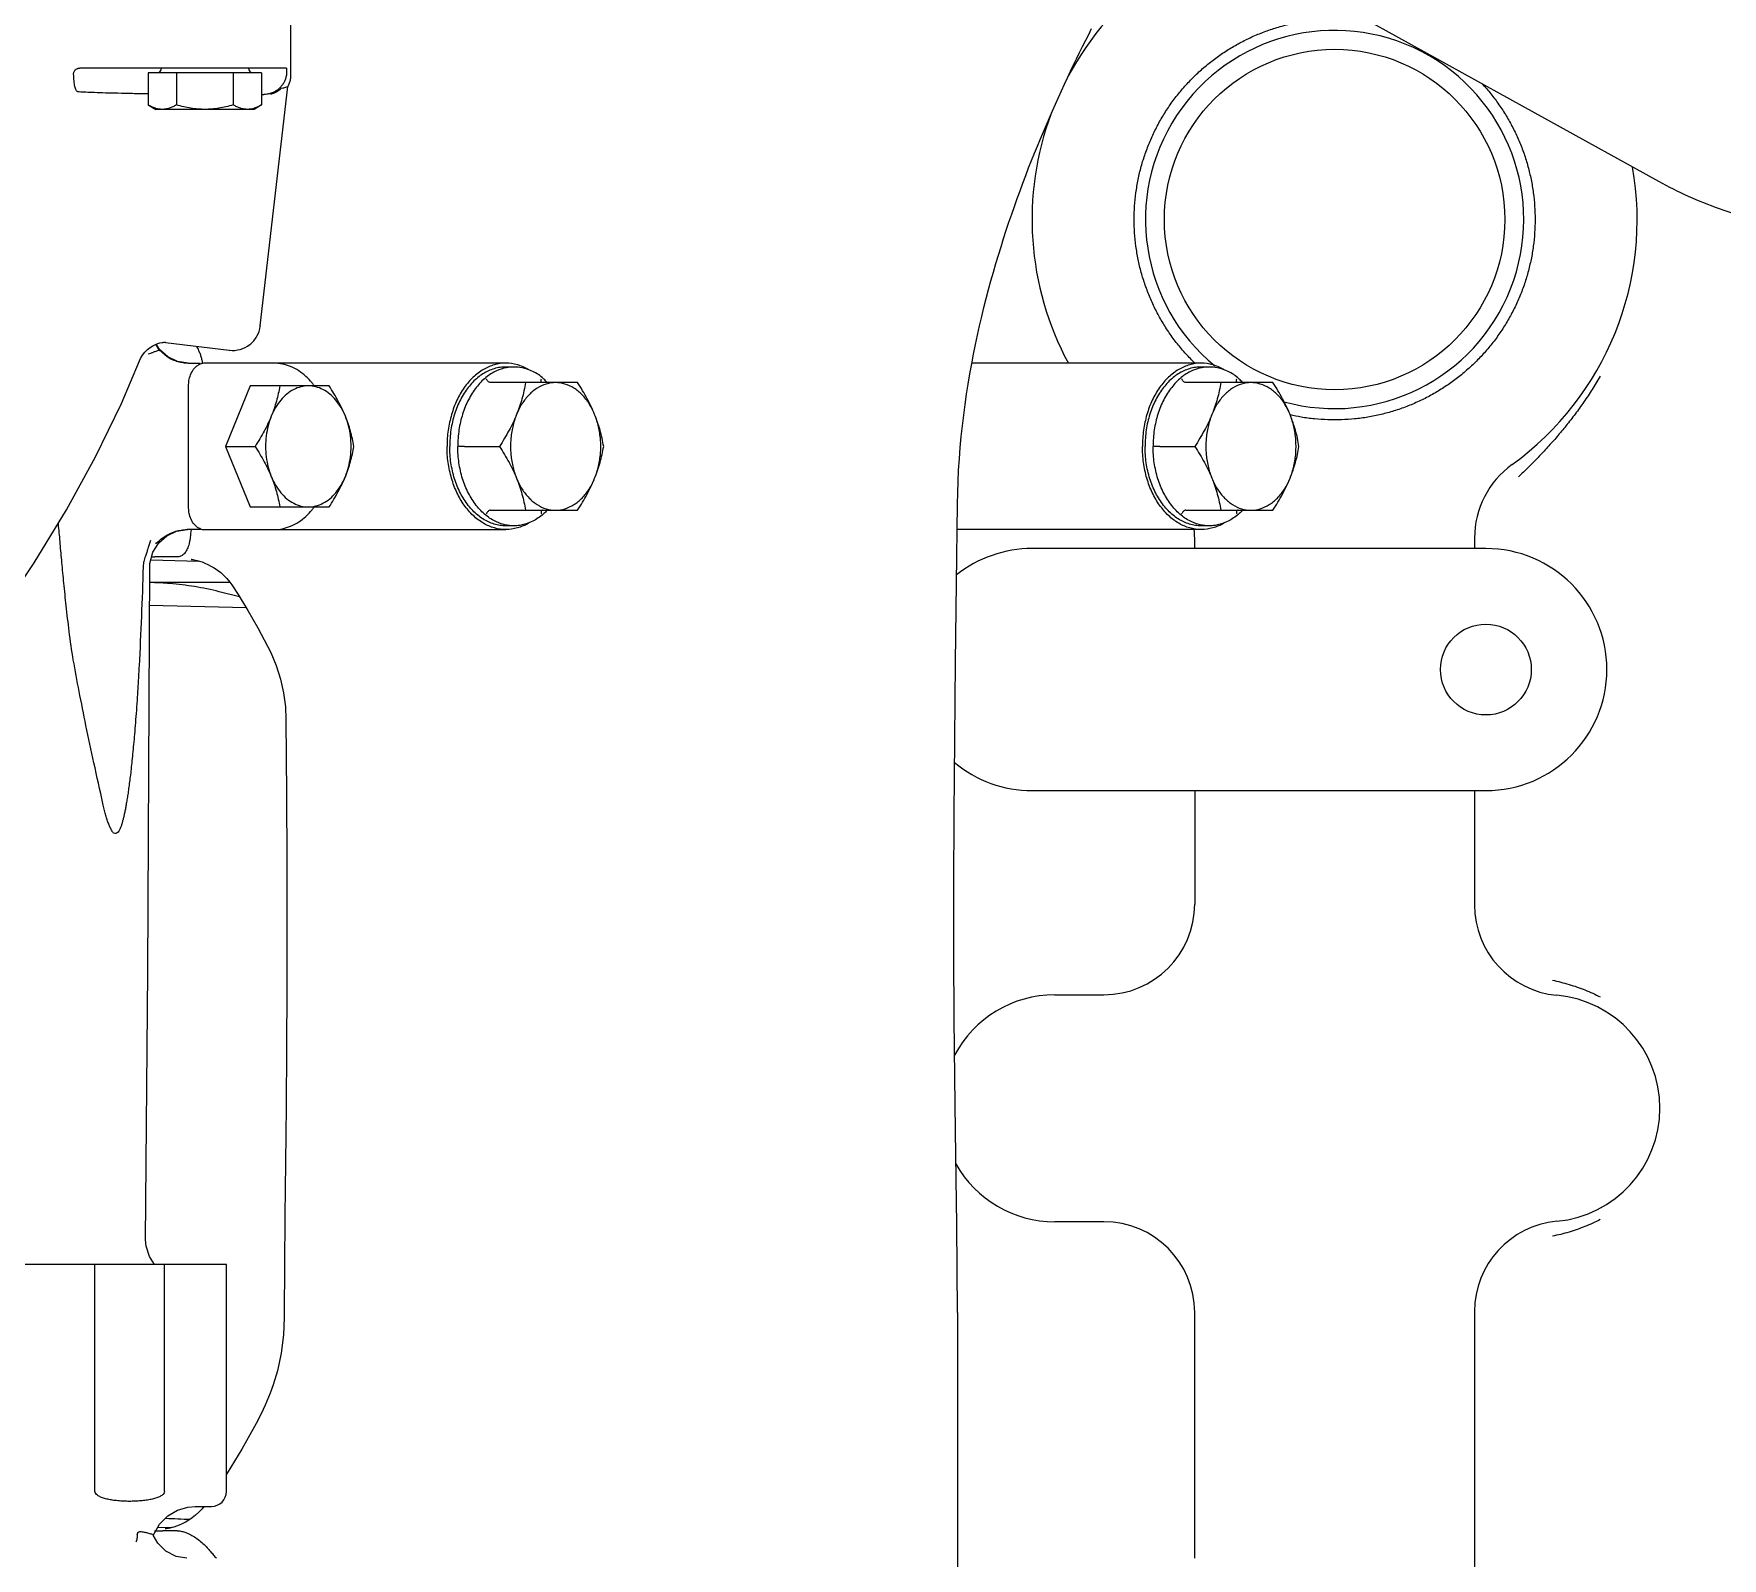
# Model space of a CAD drawing. Header units: millimetres. Extents: x 156850 to 204135, y 56350 to 74150.
# Drawn here: x 174448 to 174671.2, y 61145.5 to 61347.1 of the extents above; entities that cross this region are included whole.
import ezdxf

# ---------------------------------------------------------------- set-up
doc = ezdxf.new("R2010")
doc.units = ezdxf.units.MM
doc.header["$LTSCALE"] = 150
doc.layers.add('-----33 Equipment', color=5, linetype='Continuous')

# ---------------------------------------------------------------- blocks, each defined once
blk = doc.blocks.new('X-2F-PLAN$0$A$C73FA2420')
at = {"color": 0, "linetype": 'Continuous'}
for p, q in [((1430.08, 1164.77), (1430.08, 1215.79)), ((1588.24, 1156.84), (1588.24, 1184.18)), ((1400.08, 1182.17), (1430.08, 1182.17)), ((1394.58, 1176.51), (1394.63, 1176.49)), ((1516.9, 1162.16), (1517.22, 1174.94)), ((1520.23, 1164.29), (1520.23, 1174.93)), ((1523.23, 1174.77), (1523.08, 1168.42)), ((1523.64, 1174.66), (1523.63, 1174.26)), ((1583.37, 1175.14), (1582.79, 1174.13)), ((1582.79, 1161.13), (1582.79, 1174.13)), ((1587.64, 1175.14), (1583.37, 1175.14)), ((1587.64, 1160.13), (1587.64, 1175.14)), ((1394.86, 1171.31), (1394.87, 1173.17)), ((1395.31, 1171.91), (1395.26, 1173.9)), ((1400.08, 1172.97), (1430.08, 1172.97)), ((1523.62, 1171.28), (1523.62, 1173.13)), ((1549.45, 1171.26), (1550.06, 1172.54)), ((1549.65, 1171.83), (1549.77, 1172.09)), ((1551.99, 1172.84), (1550.94, 1164.42)), ((1552, 1173.04), (1552, 1173)), ((1552, 1173), (1552.01, 1172.95)), ((1394.86, 1171.31), (1394.86, 1171.3)), ((1527.02, 1171.38), (1527.23, 1169.93)), ((1527.23, 1168.27), (1527.23, 1169.96)), ((1530.23, 1169.79), (1546.23, 1169.79)), ((1549.23, 1169.85), (1549.23, 1168.25)), ((1549.24, 1169.86), (1549.45, 1171.26)), ((1587.64, 1171.39), (1583.37, 1171.39)), ((1398.08, 1167.75), (1397.77, 1168.01)), ((1398.08, 1168.9), (1398.08, 1166.77)), ((1527.23, 1167.67), (1527.23, 1127.84)), ((1549.23, 1127.84), (1549.23, 1167.67)), ((1518.35, 1163.04), (1519.02, 1165.73)), ((1400.08, 1164.77), (1430.08, 1164.77)), ((1538.23, 1164.9), (1530.23, 1161.64)), ((1538.23, 1164.9), (1538.23, 1160.99)), ((1546.23, 1161.64), (1538.23, 1164.9)), ((1587.64, 1163.88), (1583.37, 1163.88)), ((1530.23, 1161.64), (1530.23, 1151.19)), ((1546.23, 1151.19), (1546.23, 1161.64)), ((1583.37, 1160.13), (1582.79, 1161.13)), ((1410.33, 1160.21), (1410.33, 1160.21)), ((1414.18, 1158.58), (1414.18, 1158.58)), ((1554.18, 1160.3), (1585.82, 1156.66)), ((1587.64, 1160.13), (1583.37, 1160.13)), ((1423.73, 1157.14), (1422.99, 1157.14)), ((1600.24, 1156.3), (1587.25, 1156.3)), ((1538.23, 1133.31), (1538.23, 1128.68)), ((1529.8, 1129.87), (1529.8, 1118.35)), ((1546.67, 1118.35), (1546.67, 1129.87)), ((1527.73, 1126.78), (1527.73, 1127.84)), ((1548.73, 1126.78), (1548.73, 1127.84)), ((1573.25, 975.43), (1642.89, 1101.33)), ((1423.73, 1068.14), (1253.83, 1068.14)), ((1527.23, 1035.91), (1527.23, 1068.18)), ((1549.23, 1035.91), (1549.23, 1066.24)), ((1492.73, 1058.28), (1492.73, 998.28)), ((1524.73, 998.28), (1524.73, 1058.28)), ((1435.73, 1048.78), (1435.73, 1055.28)), ((1465.73, 1055.28), (1465.73, 1048.78)), ((1538.23, 1041.38), (1538.23, 1036.76)), ((1529.8, 1037.94), (1529.8, 1026.43)), ((1546.67, 1026.43), (1546.67, 1037.94)), ((1391.23, 1036.78), (1423.73, 1036.78)), ((1492.73, 1036.78), (1477.73, 1036.78)), ((1524.73, 1036.78), (1526.12, 1036.78)), ((1527.73, 1034.85), (1527.73, 1035.91)), ((1548.73, 1034.85), (1548.73, 1035.91)), ((1423.85, 999.78), (1375.35, 999.78)), ((1492.73, 999.78), (1477.62, 999.78)), ((1526.12, 999.78), (1524.73, 999.78))]:
    blk.add_line(p, q, dxfattribs=at)
for points in [[(1502.47, 1204.7), (1509.16, 1199.69), (1516.01, 1194.79), (1522.86, 1190.2), (1529.83, 1185.93), (1536.85, 1182.08), (1543.91, 1178.67), (1549.53, 1176.29)], [(1394.32, 1176.57), (1394.46, 1176.55), (1394.58, 1176.51)], [(1391.25, 1170), (1391.48, 1171.41), (1392.17, 1172.78), (1393.22, 1173.86), (1394.27, 1174.47)], [(1394.26, 1174.47), (1395.74, 1173.63), (1396.84, 1172.53)], [(1430.08, 1174.28), (1431.15, 1174.97), (1432.51, 1175.4), (1433.34, 1175.46)], [(1433.34, 1175.46), (1468.78, 1175.18), (1504.42, 1174.98), (1522.26, 1174.92)], [(1522.26, 1174.92), (1522.77, 1174.89), (1524.27, 1174.49), (1525.5, 1173.71)], [(1549.53, 1176.29), (1549.86, 1176.13), (1550.31, 1175.87), (1550.7, 1175.56), (1551.04, 1175.22), (1551.32, 1174.87), (1551.54, 1174.51), (1551.71, 1174.17), (1551.83, 1173.85), (1551.91, 1173.57), (1551.96, 1173.33), (1551.99, 1173.14), (1552, 1173.04)], [(1549.78, 1172.11), (1550.08, 1172.63), (1551.02, 1173.68), (1551.73, 1174.11)], [(1397.77, 1168.01), (1397.32, 1168.43), (1396.93, 1168.86), (1396.57, 1169.3), (1396.27, 1169.74), (1396.01, 1170.18), (1395.79, 1170.61), (1395.61, 1171.02), (1395.46, 1171.39), (1395.36, 1171.72), (1395.28, 1172), (1395.22, 1172.24), (1395.18, 1172.45), (1395.15, 1172.62), (1395.13, 1172.74), (1395.12, 1172.82), (1395.11, 1172.87), (1395.11, 1172.88)], [(1396.84, 1172.53), (1397.6, 1171.23), (1398, 1169.87), (1398.08, 1168.89)], [(1525.5, 1173.71), (1526.42, 1172.65), (1527.02, 1171.38)], [(1550.06, 1172.54), (1550.99, 1173.6), (1551.75, 1174.07)], [(1523.29, 1169.42), (1523.29, 1169.43), (1523.29, 1169.43), (1523.29, 1169.39), (1523.28, 1169.32), (1523.26, 1169.22), (1523.23, 1169.07), (1523.19, 1168.87), (1523.14, 1168.63), (1523.06, 1168.34), (1522.95, 1168.01), (1522.81, 1167.64), (1522.64, 1167.25), (1522.42, 1166.83), (1522.17, 1166.4), (1521.88, 1165.97), (1521.54, 1165.54), (1521.17, 1165.12), (1520.75, 1164.72), (1520.29, 1164.33), (1519.91, 1164.06)], [(1410.33, 1160.21), (1409.05, 1160.87), (1405.66, 1162.75), (1402.5, 1164.67), (1402.35, 1164.77)], [(1519.92, 1164.06), (1518.67, 1163.24), (1516.54, 1161.93), (1514.23, 1160.62), (1511.83, 1159.34)], [(1414.18, 1158.58), (1413.07, 1158.98), (1411.47, 1159.65), (1410.33, 1160.21)], [(1423, 1157.14), (1420.76, 1157.23), (1418.37, 1157.53), (1416, 1158.03), (1414.18, 1158.58)], [(1511.83, 1159.34), (1510.99, 1158.92), (1509.27, 1158.2), (1507.48, 1157.64), (1505.66, 1157.23), (1503.82, 1156.99), (1502.13, 1156.91)], [(1502.13, 1156.91), (1492.2, 1156.84), (1483.37, 1156.8), (1474.85, 1156.78), (1466.61, 1156.79), (1458.65, 1156.83), (1450.94, 1156.89), (1443.54, 1156.98), (1436.49, 1157.06), (1429.81, 1157.12), (1423.73, 1157.14)], [(1585.82, 1156.66), (1585.82, 1156.67), (1585.81, 1156.67)], [(1423.73, 1068.14), (1429.51, 1068.16), (1435.37, 1068.22), (1441.38, 1068.31), (1447.78, 1068.41), (1454.79, 1068.5), (1462.61, 1068.58), (1471.08, 1068.61), (1480.11, 1068.61), (1489.61, 1068.57), (1499.5, 1068.5), (1509.71, 1068.39), (1520.17, 1068.27), (1530.64, 1068.14)], [(1530.64, 1068.14), (1532.07, 1068.11), (1533.6, 1068.05), (1535.11, 1067.98), (1536.61, 1067.88), (1538.08, 1067.77), (1539.53, 1067.63), (1540.96, 1067.48), (1542.37, 1067.31), (1543.76, 1067.13), (1545.13, 1066.93), (1546.48, 1066.72), (1547.82, 1066.5), (1549.13, 1066.26), (1550.42, 1066.02), (1551.69, 1065.76), (1552.95, 1065.49), (1554.19, 1065.22), (1555.41, 1064.93), (1556.61, 1064.64), (1557.8, 1064.34), (1558.97, 1064.03), (1560.13, 1063.71), (1561.28, 1063.39), (1562.41, 1063.06), (1563.52, 1062.73), (1564.63, 1062.38), (1565.72, 1062.04), (1566.8, 1061.69), (1567.87, 1061.33), (1568.93, 1060.97), (1569.97, 1060.61), (1571.01, 1060.24), (1572.03, 1059.86), (1573.04, 1059.49), (1574.04, 1059.11), (1575.04, 1058.73), (1576.02, 1058.34), (1576.98, 1057.95), (1577.94, 1057.56), (1578.89, 1057.17), (1579.83, 1056.78), (1580.76, 1056.38), (1581.68, 1055.99), (1582.58, 1055.59), (1583.48, 1055.19), (1584.37, 1054.79), (1585.25, 1054.39), (1586.11, 1053.99), (1586.97, 1053.59), (1587.82, 1053.19), (1588.66, 1052.79), (1589.49, 1052.39), (1590.31, 1051.99), (1591.12, 1051.59), (1591.92, 1051.19), (1592.71, 1050.79), (1593.49, 1050.4)]]:
    blk.add_lwpolyline(points, dxfattribs=at)
for centre, radius in [((1568.23, 1018.28), 22.5), ((1743.73, 841.29), 165.1), ((1508.73, 998.28), 6)]:
    blk.add_circle(centre, radius, dxfattribs=at)
for centre, radius, start, end in [((1588.24, 1173.98), 0.6, 180, 270), ((1400.08, 1166.77), 2, 180, 270), ((1588.24, 1161.28), 0.6, 90, 180), ((1450.73, 1055.28), 15, 119.4144, 180), ((1450.73, 1055.28), 15, 360, 62.0985), ((1508.73, 1058.28), 16, 140.1937, 180), ((1508.73, 1058.28), 16, 0, 38.6206), ((1568.23, 1018.28), 40, 69.4724, 118.3723), ((1568.23, 1018.28), 40, 35.9117, 61.8029), ((1423.73, 1048.78), 12, 270, 0), ((1477.73, 1048.78), 12, 180, 270), ((1568.23, 1018.28), 25, 164.454, 140.7462), ((1526.12, 1048.78), 12, 270, 275.3387), ((1423.85, 987.78), 12, 5.3128, 90), ((1477.62, 987.78), 12, 90, 174.6872), ((1508.73, 998.28), 16, 180, 0), ((1526.12, 987.78), 12, 35.9117, 90), ((1568.23, 1018.28), 40, 215.9117, 279.9737), ((1450.73, 990.28), 15, 185.3128, 354.6872)]:
    blk.add_arc(centre, radius, start, end, dxfattribs=at)
for points, start_tangent, end_tangent in [([(1491, 1181.1), (1496.39, 1182.3), (1501.32, 1183.35), (1505.85, 1184.25), (1510, 1185.02), (1513.78, 1185.57), (1517.16, 1185.96), (1520.16, 1186.27), (1522.87, 1186.53), (1525.36, 1186.75), (1527.68, 1186.96), (1528.1, 1187)], (0.9774, 0.211397), (0.99619, 0.087209)), ([(1585.15, 1184.45), (1585.1, 1183.63), (1585.06, 1182.54), (1585.01, 1181.18), (1584.97, 1179.58), (1584.93, 1177.73), (1584.89, 1175.67), (1584.89, 1175.14)], (-0.073642, -0.997285), (-0.014625, -0.999893)), ([(1585.15, 1184.45), (1585.2, 1184.56), (1585.33, 1184.66), (1585.54, 1184.75), (1585.81, 1184.82), (1586.15, 1184.88), (1586.55, 1184.92), (1586.98, 1184.96), (1587.44, 1184.98)], (0.073642, 0.997285), (0.999438, 0.033508)), ([(1587.44, 1184.98), (1587.62, 1184.96), (1587.78, 1184.91), (1587.93, 1184.82), (1588.06, 1184.7), (1588.15, 1184.56)], (0.999438, 0.033508), (0.456664, -0.889639)), ([(1588.15, 1184.56), (1588.19, 1184.47), (1588.22, 1184.38), (1588.24, 1184.28), (1588.24, 1184.18)], (0.456664, -0.889639), (0, -1)), ([(1400.08, 1172.97), (1399.68, 1173.16), (1399.42, 1173.53), (1399.22, 1174), (1399.05, 1174.57), (1398.99, 1174.88), (1398.93, 1175.21), (1398.88, 1175.56), (1398.84, 1175.92), (1398.81, 1176.28), (1398.78, 1176.66), (1398.77, 1177.04), (1398.76, 1177.42), (1398.76, 1177.8), (1398.77, 1178.18), (1398.79, 1178.56), (1398.81, 1178.93), (1398.85, 1179.3), (1398.89, 1179.65), (1398.94, 1179.99), (1399, 1180.31), (1399.14, 1180.91), (1399.33, 1181.42), (1399.56, 1181.83), (1400.08, 1182.17)], (-1, 0), (1, 0)), ([(1487.12, 1179.69), (1487.48, 1179.96), (1487.93, 1180.19), (1488.43, 1180.39), (1488.98, 1180.58), (1489.59, 1180.76), (1490.26, 1180.93), (1491, 1181.1)], (0.707856, 0.706357), (0.9774, 0.211397)), ([(1509.21, 1176.33), (1507.08, 1176.45), (1505.13, 1176.57), (1503.34, 1176.69), (1501.7, 1176.82), (1500.2, 1176.94), (1498.82, 1177.06), (1497.56, 1177.18), (1496.39, 1177.3), (1495.31, 1177.41), (1494.32, 1177.53), (1493.42, 1177.65), (1492.59, 1177.76), (1491.85, 1177.87), (1491.17, 1177.99), (1490.55, 1178.09), (1490, 1178.2), (1489.49, 1178.31), (1489.03, 1178.42), (1488.61, 1178.53), (1488.22, 1178.64), (1487.86, 1178.77), (1487.53, 1178.92), (1487.24, 1179.08), (1487.12, 1179.69)], (-0.998522, 0.054357), (0.707856, 0.706357)), ([(1394.32, 1176.57), (1393.84, 1176.62), (1393.35, 1176.75)], (-0.999174, 0.040642), (-0.95683, 0.290649)), ([(1394.63, 1176.49), (1394.78, 1176.21)], (0.905038, -0.425332), (-0.13359, -0.991037)), ([(1394.51, 1174.92), (1394.37, 1174.61)], (-0.318303, -0.947989), (-0.788941, 0.614469)), ([(1394.78, 1176.21), (1394.69, 1175.66), (1394.6, 1175.23), (1394.51, 1174.92)], (-0.134101, -0.990968), (-0.318306, -0.947988)), ([(1394.85, 1174.3), (1394.85, 1174.18), (1394.86, 1174.13)], (0.024678, -0.999695), (0.019164, -0.999816)), ([(1394.86, 1174.13), (1394.86, 1174.04), (1394.86, 1173.89), (1394.86, 1173.73), (1394.86, 1173.58), (1394.86, 1173.43), (1394.87, 1173.29), (1394.87, 1173.17)], (0.019164, -0.999816), (-0.000729, -1)), ([(1522.35, 1175.79), (1515.77, 1176.02), (1509.21, 1176.33)], (-0.999538, 0.03039), (-0.998522, 0.054357)), ([(1519.02, 1165.73), (1519.69, 1168.99), (1520.1, 1172.27), (1520.22, 1174.58)], (0.241955, 0.970288), (0.024711, 0.999695)), ([(1523.74, 1175.5), (1523.03, 1175.71), (1522.35, 1175.79)], (-0.931692, 0.363248), (-0.99954, 0.030332)), ([(1523.62, 1173.13), (1523.62, 1173.25), (1523.62, 1173.39), (1523.62, 1173.54), (1523.62, 1173.69), (1523.62, 1173.85), (1523.62, 1174), (1523.63, 1174.14), (1523.63, 1174.26)], (-0.001458, 0.999999), (0.024678, 0.999695)), ([(1524.23, 1175.32), (1523.74, 1175.5)], (-0.94621, 0.323554), (-0.933064, 0.359709)), ([(1525.81, 1174.8), (1525.25, 1174.99), (1524.71, 1175.16), (1524.23, 1175.32)], (-0.954791, 0.297276), (-0.946209, 0.323555)), ([(1525.37, 1174.12), (1525.59, 1173.89)], (0.704613, -0.709592), (0.673099, -0.739553)), ([(1550.48, 1175.13), (1550.58, 1174.78), (1550.7, 1174.41)], (0.244948, -0.969536), (0.326722, -0.94512)), ([(1550.87, 1173.58), (1550.81, 1174.01), (1550.7, 1174.44)], (0.540052, 0.841632), (-0.153468, 0.988154)), ([(1582.79, 1173.26), (1582.83, 1173.72), (1582.92, 1174.1)], (0, 1), (0.277916, 0.960605)), ([(1582.92, 1174.1), (1582.94, 1174.19)], (0.277916, 0.960605), (0.300903, 0.953655)), ([(1582.94, 1174.19), (1583.12, 1174.66), (1583.37, 1175.14)], (0.300903, 0.953655), (0.5, 0.866025)), ([(1396.53, 1172.82), (1396.39, 1169.57)], (-0.044582, -0.999006), (-0.043865, -0.999037)), ([(1525.59, 1173.89), (1526.36, 1172.87), (1526.98, 1171.55)], (0.673099, -0.739553), (0.306258, -0.951949)), ([(1552, 1172.95), (1551.99, 1172.84)], (-0.084693, -0.996407), (-0.119088, -0.992884)), ([(1552, 1173.04), (1552, 1173)], (-0.060762, -0.998152), (-0.072571, -0.997363)), ([(1552, 1173), (1552, 1172.95)], (-0.072571, -0.997363), (-0.084693, -0.996407)), ([(1583.37, 1171.39), (1583.12, 1171.87), (1582.94, 1172.34), (1582.83, 1172.8), (1582.79, 1173.26)], (-0.5, 0.866025), (0, 1)), ([(1394.84, 1170.95), (1394.72, 1170.43), (1394.51, 1169.83), (1394.17, 1169.18), (1393.71, 1168.51), (1393.17, 1167.88), (1392.63, 1167.34), (1392.13, 1166.89), (1391.66, 1166.48), (1391.23, 1166.11)], (-0.138504, -0.990362), (-0.751285, -0.659978)), ([(1394.86, 1171.3), (1394.86, 1171.19), (1394.85, 1171.07), (1394.84, 1170.95)], (-0.01146, -0.999934), (-0.138492, -0.990364)), ([(1524.68, 1169.96), (1524.42, 1170.09), (1524.19, 1170.25), (1523.99, 1170.43), (1523.83, 1170.63), (1523.71, 1170.84), (1523.64, 1171.06), (1523.62, 1171.28)], (-0.914876, 0.403734), (-0.001458, 0.999999)), ([(1526.21, 1169.57), (1525.77, 1169.63), (1525.37, 1169.72), (1525.01, 1169.83), (1524.68, 1169.96)], (-0.994237, 0.1072), (-0.914876, 0.403734)), ([(1526.98, 1171.55), (1527.03, 1171.4)], (0.306258, -0.951949), (0.279382, -0.96018)), ([(1527.03, 1171.4), (1527.08, 1171.21)], (0.279382, -0.96018), (0.244171, -0.969732)), ([(1527.08, 1171.21), (1527.13, 1170.97)], (0.244171, -0.969732), (0.199487, -0.9799)), ([(1527.13, 1170.97), (1527.23, 1170.18)], (0.199487, -0.9799), (0.043732, -0.999043)), ([(1527.23, 1170.18), (1527.23, 1169.96)], (0.043759, -0.999042), (-0.000001, -1)), ([(1527.76, 1168.87), (1528.4, 1169.35), (1529.21, 1169.66)], (0.694998, 0.719012), (0.968616, 0.248562)), ([(1529.21, 1169.66), (1529.54, 1169.73), (1529.89, 1169.77), (1530.23, 1169.79)], (0.968616, 0.248564), (1, -0.000222)), ([(1546.23, 1169.79), (1546.59, 1169.77), (1546.95, 1169.73), (1547.29, 1169.65)], (1, 0.000331), (0.966394, -0.257066)), ([(1547.29, 1169.65), (1548.1, 1169.33), (1548.73, 1168.85), (1548.87, 1168.68)], (0.96652, -0.256592), (0.607808, -0.794084)), ([(1549.23, 1169.85), (1549.28, 1170.53)], (0, 1), (0.139667, 0.990199)), ([(1549.28, 1170.53), (1549.43, 1171.21)], (0.139667, 0.990199), (0.275932, 0.961177)), ([(1549.43, 1171.21), (1549.65, 1171.83)], (0.275932, 0.961177), (0.399366, 0.916792)), ([(1582.79, 1167.63), (1582.83, 1168.56), (1582.94, 1169.48), (1583.12, 1170.42), (1583.37, 1171.39)], (0, 1), (0.27735, 0.960769)), ([(1527.23, 1169.46), (1526.21, 1169.57)], (-0.993979, 0.109572), (-0.994237, 0.107202)), ([(1527.36, 1168.27), (1527.23, 1167.67)], (-0.38786, -0.921719), (0, -1)), ([(1527.36, 1168.27), (1527.76, 1168.87)], (0.387865, 0.921716), (0.694998, 0.719012)), ([(1548.87, 1168.68), (1549.12, 1168.25)], (0.607808, -0.794084), (0.375694, -0.926744)), ([(1549.23, 1167.67), (1549.12, 1168.25)], (0, 1), (-0.375406, 0.92686)), ([(1550.93, 1168.47), (1550.47, 1168.27), (1550, 1168.12), (1549.53, 1168), (1549.23, 1167.95)], (-0.902785, -0.430092), (-0.990316, -0.138833)), ([(1551.48, 1168.75), (1550.93, 1168.47)], (-0.88958, -0.456779), (-0.902781, -0.4301)), ([(1583.37, 1163.88), (1583.12, 1164.84), (1582.94, 1165.79), (1582.83, 1166.71), (1582.79, 1167.63)], (-0.27735, 0.960769), (0, 1)), ([(1550.94, 1164.38), (1551.06, 1162.96), (1551.7, 1161.69), (1552.79, 1160.76), (1554.14, 1160.31)], (-0.113664, -0.993519), (0.992172, -0.124881)), ([(1550.94, 1164.42), (1550.94, 1164.38)], (-0.122871, -0.992423), (-0.113664, -0.993519)), ([(1582.79, 1162), (1582.83, 1162.46), (1582.94, 1162.93), (1583.12, 1163.4), (1583.37, 1163.88)], (0, 1), (0.5, 0.866025)), ([(1538.23, 1160.99), (1537.21, 1160.36), (1536.21, 1159.79), (1535.22, 1159.29), (1534.23, 1158.85)], (-0.84076, -0.541408), (-0.92582, -0.377964)), ([(1542.23, 1158.85), (1541.25, 1159.29), (1540.26, 1159.79), (1539.25, 1160.36), (1538.23, 1160.99)], (-0.92582, 0.377964), (-0.84076, 0.541408)), ([(1582.92, 1161.16), (1582.83, 1161.54), (1582.79, 1162)], (-0.277916, 0.960605), (0, 1)), ([(1582.94, 1161.08), (1582.92, 1161.16)], (-0.300903, 0.953655), (-0.277916, 0.960605)), ([(1583.37, 1160.13), (1583.12, 1160.61), (1582.94, 1161.08)], (-0.5, 0.866025), (-0.300903, 0.953655)), ([(1527.23, 1158.48), (1527.68, 1156.29), (1528.98, 1154.27), (1529.83, 1153.46)], (0, -1), (0.766761, -0.641932)), ([(1534.23, 1158.85), (1533.25, 1158.48), (1532.26, 1158.18), (1531.25, 1157.92), (1530.23, 1157.72)], (-0.92582, -0.377964), (-0.985438, -0.170033)), ([(1534.23, 1158.85), (1533.1, 1158.29), (1532.11, 1157.59), (1531.31, 1156.78), (1530.72, 1155.89), (1530.35, 1154.93), (1530.23, 1153.95)], (-0.92582, -0.377964), (0, -1)), ([(1542.23, 1158.85), (1540.97, 1159.27), (1539.62, 1159.52), (1538.23, 1159.61), (1536.84, 1159.52), (1535.5, 1159.27), (1534.23, 1158.85)], (-0.92582, 0.377964), (-0.92582, -0.377964)), ([(1546.23, 1153.95), (1546.11, 1154.93), (1545.75, 1155.89), (1545.16, 1156.78), (1544.36, 1157.59), (1543.38, 1158.29), (1542.23, 1158.85)], (0, 1), (-0.92582, 0.377964)), ([(1546.23, 1157.72), (1545.21, 1157.92), (1544.21, 1158.18), (1543.22, 1158.48), (1542.23, 1158.85)], (-0.985438, 0.170033), (-0.92582, 0.377964)), ([(1546.64, 1153.46), (1547.49, 1154.27), (1548.79, 1156.29), (1549.23, 1158.48)], (0.766761, 0.641932), (0, 1)), ([(1554.18, 1160.3), (1554.14, 1160.31)], (-0.993463, 0.114157), (-0.992172, 0.124881)), ([(1584.77, 1160.13), (1584.77, 1159.83)], (-0.002131, -0.999998), (-0.00196, -0.999998)), ([(1587.44, 1156.84), (1586.94, 1156.94), (1586.49, 1157.11), (1586.1, 1157.33), (1585.76, 1157.6), (1585.46, 1157.91), (1585.22, 1158.25), (1585.03, 1158.62), (1584.89, 1159.01), (1584.8, 1159.42), (1584.77, 1159.83)], (-0.994187, 0.107668), (0.00196, 0.999998)), ([(1584.81, 1158.91), (1584.98, 1158.44), (1585.16, 1158.1), (1585.34, 1157.84), (1585.48, 1157.65), (1585.58, 1157.54), (1585.61, 1157.48)], (0.262727, -0.96487), (0.064021, -0.997949)), ([(1585.61, 1157.48), (1585.65, 1157.21), (1585.71, 1156.94), (1585.81, 1156.67)], (0.063956, -0.997953), (0.455153, -0.890413)), ([(1587.25, 1156.3), (1586.74, 1156.34), (1586.25, 1156.47), (1585.82, 1156.66)], (-1, 0), (-0.879505, 0.47589)), ([(1587.77, 1156.83), (1587.61, 1156.83), (1587.44, 1156.84)], (-0.99997, -0.007793), (-0.994187, 0.107668)), ([(1588.24, 1156.84), (1588.16, 1156.84), (1588.06, 1156.83), (1587.92, 1156.83), (1587.77, 1156.83)], (0, -1), (-0.99997, -0.007793)), ([(1529.83, 1153.46), (1530.18, 1153.18)], (0.766761, -0.641932), (0.796285, -0.604921)), ([(1530.23, 1153.95), (1530.36, 1152.97), (1530.72, 1152.02), (1531.31, 1151.12), (1532.11, 1150.32), (1533.09, 1149.62), (1534.23, 1149.05)], (0, -1), (0.92582, -0.377964)), ([(1542.23, 1149.05), (1543.37, 1149.62), (1544.36, 1150.31), (1545.16, 1151.12), (1545.75, 1152.02), (1546.11, 1152.97), (1546.23, 1153.95)], (0.92582, 0.377964), (0, 1)), ([(1546.29, 1153.18), (1546.64, 1153.46)], (0.796285, 0.604921), (0.766761, 0.641932)), ([(1530.23, 1151.19), (1531.25, 1150.56), (1532.26, 1149.99), (1533.25, 1149.49), (1534.23, 1149.05)], (0.84076, -0.541408), (0.92582, -0.377964)), ([(1542.23, 1149.05), (1543.22, 1149.49), (1544.21, 1149.99), (1545.21, 1150.56), (1546.23, 1151.19)], (0.92582, 0.377964), (0.84076, 0.541408)), ([(1534.23, 1149.05), (1535.22, 1148.68), (1536.21, 1148.38), (1537.21, 1148.13), (1538.23, 1147.93)], (0.92582, -0.377964), (0.985438, -0.170033)), ([(1534.23, 1149.05), (1535.5, 1148.64), (1536.85, 1148.38), (1538.23, 1148.3), (1539.62, 1148.38), (1540.97, 1148.64), (1542.23, 1149.05)], (0.92582, -0.377964), (0.92582, 0.377964)), ([(1538.23, 1147.93), (1539.25, 1148.13), (1540.26, 1148.38), (1541.25, 1148.68), (1542.23, 1149.05)], (0.985438, 0.170033), (0.92582, 0.377964)), ([(1527.23, 1127.84), (1527.45, 1129.36), (1528.07, 1130.81), (1529.09, 1132.16), (1530.46, 1133.34), (1532.12, 1134.31), (1534.02, 1135.02), (1536.09, 1135.47), (1538.23, 1135.62)], (0, 1), (1, 0)), ([(1527.73, 1127.84), (1527.79, 1128.61), (1528.25, 1130.13), (1529.14, 1131.55), (1530.43, 1132.81), (1532.06, 1133.84), (1533.96, 1134.62), (1536.05, 1135.1), (1538.23, 1135.26)], (0, 1), (1, 0)), ([(1527.83, 1127.8), (1528.25, 1129.07), (1529.14, 1130.49), (1530.43, 1131.75), (1532.06, 1132.78), (1533.96, 1133.56), (1536.05, 1134.04), (1538.23, 1134.2)], (0.1942, 0.980962), (1, 0)), ([(1549.23, 1127.84), (1549.02, 1129.36), (1548.4, 1130.81), (1547.38, 1132.16), (1546.01, 1133.34), (1544.35, 1134.31), (1542.44, 1135.02), (1540.38, 1135.47), (1538.23, 1135.62)], (0, 1), (-1, 0)), ([(1548.73, 1127.84), (1548.68, 1128.61), (1548.22, 1130.13), (1547.33, 1131.55), (1546.04, 1132.81), (1544.41, 1133.84), (1542.5, 1134.62), (1540.42, 1135.1), (1538.23, 1135.26)], (0, 1), (-1, 0)), ([(1548.63, 1127.8), (1548.22, 1129.07), (1547.33, 1130.49), (1546.04, 1131.75), (1544.41, 1132.78), (1542.5, 1133.56), (1540.42, 1134.04), (1538.23, 1134.2)], (-0.1942, 0.980962), (-1, 0)), ([(1538.23, 1133.31), (1538.23, 1133.49), (1538.23, 1133.7), (1538.23, 1133.9), (1538.23, 1134.07)], (0, 1), (0, 1)), ([(1529.8, 1129.87), (1529.76, 1130.03), (1529.64, 1130.19), (1529.48, 1130.33), (1529.3, 1130.42)], (0, 1), (-0.92582, 0.377964)), ([(1546.67, 1129.87), (1546.71, 1130.03), (1546.83, 1130.19), (1546.99, 1130.33), (1547.17, 1130.42)], (0, 1), (0.92582, 0.377964)), ([(1528.16, 1124.71), (1528.07, 1124.86), (1527.45, 1126.32), (1527.23, 1127.84)], (-0.527024, 0.84985), (0, 1)), ([(1527.73, 1126.78), (1527.79, 1127.55), (1527.83, 1127.8)], (0, 1), (0.1942, 0.980962)), ([(1538.23, 1128.68), (1537.17, 1128.02), (1536.11, 1127.42), (1535.06, 1126.88), (1534.02, 1126.43)], (-0.84076, -0.541408), (-0.92582, -0.377964)), ([(1542.45, 1126.43), (1540.84, 1126.93), (1539.12, 1127.19), (1537.35, 1127.19), (1535.63, 1126.93), (1534.02, 1126.43)], (-0.92582, 0.377964), (-0.92582, -0.377964)), ([(1542.45, 1126.43), (1541.41, 1126.88), (1540.36, 1127.42), (1539.3, 1128.02), (1538.23, 1128.68)], (-0.92582, 0.377964), (-0.84076, 0.541408)), ([(1548.31, 1124.71), (1548.4, 1124.86), (1549.02, 1126.32), (1549.23, 1127.84)], (0.527024, 0.84985), (0, 1)), ([(1548.73, 1126.78), (1548.68, 1127.55), (1548.63, 1127.8)], (0, 1), (-0.1942, 0.980962)), ([(1528.15, 1124.71), (1527.79, 1126), (1527.73, 1126.78)], (-0.378535, 0.925587), (0, 1)), ([(1534.02, 1126.43), (1532.6, 1125.7), (1531.41, 1124.77), (1530.53, 1123.69), (1529.98, 1122.5), (1529.8, 1121.26)], (-0.92582, -0.377964), (0, -1)), ([(1534.02, 1126.43), (1532.98, 1126.04), (1531.93, 1125.71), (1530.87, 1125.45), (1529.8, 1125.24)], (-0.92582, -0.377964), (-0.985438, -0.170033)), ([(1546.67, 1121.26), (1546.48, 1122.5), (1545.94, 1123.69), (1545.06, 1124.77), (1543.88, 1125.69), (1542.45, 1126.43)], (0, 1), (-0.92582, 0.377964)), ([(1546.67, 1125.24), (1545.6, 1125.45), (1544.54, 1125.71), (1543.49, 1126.04), (1542.45, 1126.43)], (-0.985438, 0.170033), (-0.92582, 0.377964)), ([(1548.32, 1124.71), (1548.68, 1126), (1548.73, 1126.78)], (0.378535, 0.925587), (0, 1)), ([(1529.18, 1123.01), (1529.14, 1123.06), (1528.25, 1124.48), (1528.15, 1124.71)], (-0.639571, 0.768732), (-0.378535, 0.925587)), ([(1529.35, 1122.82), (1529.18, 1123.01)], (-0.664574, 0.747223), (-0.639571, 0.768732)), ([(1529.48, 1123.18), (1529.3, 1123.13)], (-0.989806, -0.142419), (-0.92582, -0.377964)), ([(1529.77, 1122.39), (1529.35, 1122.82)], (-0.719955, 0.694021), (-0.664574, 0.747223)), ([(1529.68, 1123.16), (1529.64, 1123.18), (1529.48, 1123.18)], (-0.926496, 0.376304), (-0.989806, -0.142419)), ([(1529.8, 1122.98), (1529.76, 1123.11), (1529.68, 1123.16)], (0, 1), (-0.926496, 0.376304)), ([(1546.67, 1122.98), (1546.71, 1123.11), (1546.79, 1123.16)], (0, 1), (0.926936, 0.375219)), ([(1546.7, 1122.39), (1547.12, 1122.82)], (0.719955, 0.694021), (0.664539, 0.747253)), ([(1546.79, 1123.16), (1546.83, 1123.18), (1546.99, 1123.18)], (0.926936, 0.375219), (0.989806, -0.142419)), ([(1546.99, 1123.18), (1547.17, 1123.13)], (0.989806, -0.142419), (0.92582, -0.377964)), ([(1547.12, 1122.82), (1547.28, 1123.01)], (0.664539, 0.747253), (0.639571, 0.768732)), ([(1547.28, 1123.01), (1547.33, 1123.06), (1548.22, 1124.48), (1548.32, 1124.71)], (0.639571, 0.768732), (0.378535, 0.925587)), ([(1529.8, 1121.26), (1529.99, 1120.02), (1530.53, 1118.84), (1531.41, 1117.76), (1532.59, 1116.83), (1534.02, 1116.1)], (0, -1), (0.92582, -0.377964)), ([(1542.45, 1116.1), (1543.87, 1116.83), (1545.06, 1117.76), (1545.94, 1118.84), (1546.48, 1120.03), (1546.67, 1121.26)], (0.92582, 0.377964), (0, 1)), ([(1529.8, 1118.35), (1530.87, 1117.69), (1531.93, 1117.09), (1532.98, 1116.56), (1534.02, 1116.1)], (0.84076, -0.541408), (0.92582, -0.377964)), ([(1542.45, 1116.1), (1543.49, 1116.56), (1544.54, 1117.09), (1545.6, 1117.69), (1546.67, 1118.35)], (0.92582, 0.377964), (0.84076, 0.541408)), ([(1534.02, 1116.1), (1535.06, 1115.71), (1536.11, 1115.38), (1537.17, 1115.12), (1538.23, 1114.91)], (0.92582, -0.377964), (0.985438, -0.170033)), ([(1534.02, 1116.1), (1535.63, 1115.59), (1537.35, 1115.33), (1539.12, 1115.33), (1540.84, 1115.59), (1542.45, 1116.1)], (0.92582, -0.377964), (0.92582, 0.377964)), ([(1538.23, 1114.91), (1539.3, 1115.12), (1540.36, 1115.38), (1541.41, 1115.71), (1542.45, 1116.1)], (0.985438, 0.170033), (0.92582, 0.377964)), ([(1549.23, 1036.75), (1550.46, 1037.93), (1551.81, 1039.07), (1553.24, 1040.13), (1554.73, 1041.08), (1556.28, 1041.93), (1557.89, 1042.67), (1559.54, 1043.31), (1561.23, 1043.84), (1562.96, 1044.25), (1564.7, 1044.54), (1566.46, 1044.72), (1568.23, 1044.78)], (0.697032, 0.71704), (1, 0)), ([(1568.23, 1044.78), (1570, 1044.72), (1571.77, 1044.54), (1573.51, 1044.25), (1575.24, 1043.84), (1576.93, 1043.31), (1578.58, 1042.67), (1580.19, 1041.93), (1581.74, 1041.08), (1583.23, 1040.13), (1584.66, 1039.07), (1586.01, 1037.93), (1587.28, 1036.7), (1588.47, 1035.39), (1589.57, 1034), (1590.57, 1032.54), (1591.47, 1031.01), (1592.27, 1029.43), (1592.96, 1027.8), (1593.54, 1026.13), (1594.01, 1024.42), (1594.36, 1022.69), (1594.6, 1020.93), (1594.72, 1019.16), (1594.72, 1017.39), (1594.6, 1015.63), (1594.36, 1013.87), (1594.29, 1013.45)], (1, 0), (-0.182325, -0.983238)), ([(1527.23, 1035.91), (1527.45, 1037.43), (1528.07, 1038.89), (1529.09, 1040.24), (1530.46, 1041.41), (1532.12, 1042.38), (1534.02, 1043.1), (1536.09, 1043.54), (1538.23, 1043.69)], (0, 1), (1, 0)), ([(1527.73, 1035.91), (1527.79, 1036.69), (1528.25, 1038.21), (1529.14, 1039.63), (1530.43, 1040.88), (1532.06, 1041.92), (1533.96, 1042.7), (1536.05, 1043.18), (1538.23, 1043.34)], (0, 1), (1, 0)), ([(1549.23, 1035.91), (1549.02, 1037.43), (1548.4, 1038.89), (1547.38, 1040.24), (1546.01, 1041.41), (1544.35, 1042.38), (1542.44, 1043.1), (1540.38, 1043.54), (1538.23, 1043.69)], (0, 1), (-1, 0)), ([(1548.73, 1035.91), (1548.68, 1036.69), (1548.22, 1038.21), (1547.33, 1039.63), (1546.04, 1040.88), (1544.41, 1041.92), (1542.5, 1042.7), (1540.42, 1043.18), (1538.23, 1043.34)], (0, 1), (-1, 0)), ([(1527.83, 1035.88), (1528.25, 1037.15), (1529.14, 1038.57), (1530.43, 1039.82), (1532.06, 1040.86), (1533.96, 1041.64), (1536.05, 1042.12), (1538.23, 1042.28)], (0.1942, 0.980962), (1, 0)), ([(1548.63, 1035.88), (1548.22, 1037.15), (1547.33, 1038.57), (1546.04, 1039.82), (1544.41, 1040.86), (1542.5, 1041.64), (1540.42, 1042.12), (1538.23, 1042.28)], (-0.1942, 0.980962), (-1, 0)), ([(1538.23, 1041.38), (1538.23, 1041.57), (1538.23, 1041.78), (1538.23, 1041.98), (1538.23, 1042.15)], (0, 1), (0, 1)), ([(1529.8, 1037.94), (1529.76, 1038.11), (1529.64, 1038.27), (1529.48, 1038.4), (1529.3, 1038.5)], (0, 1), (-0.92582, 0.377964)), ([(1546.67, 1037.94), (1546.71, 1038.11), (1546.83, 1038.27), (1546.99, 1038.4), (1547.17, 1038.5)], (0, 1), (0.92582, 0.377964)), ([(1528.16, 1032.79), (1528.07, 1032.94), (1527.45, 1034.4), (1527.23, 1035.91)], (-0.527024, 0.84985), (0, 1)), ([(1527.73, 1034.85), (1527.79, 1035.63), (1527.83, 1035.88)], (0, 1), (0.1942, 0.980962)), ([(1538.23, 1036.76), (1537.17, 1036.1), (1536.11, 1035.49), (1535.06, 1034.96), (1534.02, 1034.5)], (-0.84076, -0.541408), (-0.92582, -0.377964)), ([(1542.45, 1034.5), (1541.41, 1034.96), (1540.36, 1035.49), (1539.3, 1036.1), (1538.23, 1036.76)], (-0.92582, 0.377964), (-0.84076, 0.541408)), ([(1548.31, 1032.79), (1548.4, 1032.94), (1549.02, 1034.4), (1549.23, 1035.91)], (0.527024, 0.84985), (0, 1)), ([(1548.73, 1034.85), (1548.68, 1035.63), (1548.63, 1035.88)], (0, 1), (-0.1942, 0.980962)), ([(1528.15, 1032.79), (1527.79, 1034.08), (1527.73, 1034.85)], (-0.378535, 0.925587), (0, 1)), ([(1534.02, 1034.5), (1532.6, 1033.77), (1531.41, 1032.84), (1530.53, 1031.76), (1529.98, 1030.57), (1529.8, 1029.34)], (-0.92582, -0.377964), (0, -1)), ([(1534.02, 1034.5), (1532.98, 1034.11), (1531.93, 1033.79), (1530.87, 1033.52), (1529.8, 1033.31)], (-0.92582, -0.377964), (-0.985438, -0.170033)), ([(1542.45, 1034.5), (1540.84, 1035.01), (1539.12, 1035.27), (1537.35, 1035.27), (1535.63, 1035.01), (1534.02, 1034.5)], (-0.92582, 0.377964), (-0.92582, -0.377964)), ([(1546.67, 1029.34), (1546.48, 1030.58), (1545.94, 1031.76), (1545.06, 1032.84), (1543.88, 1033.77), (1542.45, 1034.5)], (0, 1), (-0.92582, 0.377964)), ([(1546.67, 1033.31), (1545.6, 1033.52), (1544.54, 1033.79), (1543.49, 1034.11), (1542.45, 1034.5)], (-0.985438, 0.170033), (-0.92582, 0.377964)), ([(1548.32, 1032.79), (1548.68, 1034.08), (1548.73, 1034.85)], (0.378535, 0.925587), (0, 1)), ([(1529.18, 1031.09), (1529.14, 1031.14), (1528.25, 1032.56), (1528.15, 1032.79)], (-0.639571, 0.768732), (-0.378535, 0.925587)), ([(1529.48, 1031.26), (1529.3, 1031.21)], (-0.989806, -0.142419), (-0.92582, -0.377964)), ([(1529.68, 1031.24), (1529.64, 1031.25), (1529.48, 1031.26)], (-0.926496, 0.376304), (-0.989806, -0.142419)), ([(1546.79, 1031.24), (1546.83, 1031.25), (1546.99, 1031.26)], (0.926936, 0.375219), (0.989806, -0.142419)), ([(1546.99, 1031.26), (1547.17, 1031.21)], (0.989806, -0.142419), (0.92582, -0.377964)), ([(1547.28, 1031.09), (1547.33, 1031.14), (1548.22, 1032.56), (1548.32, 1032.79)], (0.639571, 0.768732), (0.378535, 0.925587)), ([(1529.35, 1030.9), (1529.18, 1031.09)], (-0.664574, 0.747223), (-0.639571, 0.768732)), ([(1529.77, 1030.46), (1529.35, 1030.9)], (-0.719955, 0.694021), (-0.664574, 0.747223)), ([(1529.8, 1031.06), (1529.76, 1031.18), (1529.68, 1031.24)], (0, 1), (-0.926496, 0.376304)), ([(1529.8, 1029.34), (1529.99, 1028.1), (1530.53, 1026.91), (1531.41, 1025.83), (1532.59, 1024.91), (1534.02, 1024.17)], (0, -1), (0.92582, -0.377964)), ([(1542.45, 1024.17), (1543.87, 1024.9), (1545.06, 1025.83), (1545.94, 1026.91), (1546.48, 1028.1), (1546.67, 1029.34)], (0.92582, 0.377964), (0, 1)), ([(1546.67, 1031.06), (1546.71, 1031.18), (1546.79, 1031.24)], (0, 1), (0.926936, 0.375219)), ([(1546.7, 1030.46), (1547.12, 1030.9)], (0.719955, 0.694021), (0.664539, 0.747253)), ([(1547.12, 1030.9), (1547.28, 1031.09)], (0.664539, 0.747253), (0.639571, 0.768732)), ([(1529.8, 1026.43), (1530.87, 1025.77), (1531.93, 1025.17), (1532.98, 1024.63), (1534.02, 1024.17)], (0.84076, -0.541408), (0.92582, -0.377964)), ([(1542.45, 1024.17), (1543.49, 1024.63), (1544.54, 1025.17), (1545.6, 1025.77), (1546.67, 1026.43)], (0.92582, 0.377964), (0.84076, 0.541408)), ([(1534.02, 1024.17), (1535.06, 1023.78), (1536.11, 1023.46), (1537.17, 1023.19), (1538.23, 1022.99)], (0.92582, -0.377964), (0.985438, -0.170033)), ([(1534.02, 1024.17), (1535.63, 1023.67), (1537.35, 1023.41), (1539.12, 1023.41), (1540.84, 1023.67), (1542.45, 1024.17)], (0.92582, -0.377964), (0.92582, 0.377964)), ([(1538.23, 1022.99), (1539.3, 1023.19), (1540.36, 1023.46), (1541.41, 1023.78), (1542.45, 1024.17)], (0.985438, 0.170033), (0.92582, 0.377964)), ([(1568.23, 991.78), (1566.46, 991.84), (1564.7, 992.01), (1562.96, 992.31), (1561.23, 992.72), (1559.54, 993.24), (1557.89, 993.88), (1556.28, 994.63), (1554.73, 995.48), (1553.24, 996.43), (1551.81, 997.48), (1550.46, 998.62), (1549.19, 999.85), (1548, 1001.17), (1546.9, 1002.56), (1545.9, 1004.02), (1544.99, 1005.54), (1544.2, 1007.12), (1543.5, 1008.75), (1542.92, 1010.43), (1542.46, 1012.13), (1542.1, 1013.87), (1541.87, 1015.63), (1541.75, 1017.39), (1541.75, 1019.16), (1541.87, 1020.93), (1542.1, 1022.69), (1542.39, 1024.16)], (-1, 0.000003), (0.221887, 0.975072)), ([(1586.16, 998.76), (1586.01, 998.62), (1584.66, 997.48), (1583.23, 996.43), (1581.74, 995.48), (1580.19, 994.63), (1578.58, 993.88), (1576.93, 993.24), (1575.24, 992.72), (1573.51, 992.31), (1571.77, 992.01), (1570, 991.84), (1568.23, 991.78)], (-0.736363, -0.676587), (-1, 0.000003)), ([(1547.51, 983.16), (1545.77, 984.22), (1544.11, 985.33), (1542.51, 986.48), (1540.98, 987.67), (1539.52, 988.88), (1538.12, 990.12), (1536.77, 991.38), (1535.47, 992.66), (1534.22, 993.98)], (-0.864194, 0.503158), (-0.680538, 0.732713)), ([(1436.03, 983.16), (1435.54, 984.15), (1435.1, 985.18), (1434.71, 986.23), (1434.36, 987.29), (1434.06, 988.38), (1433.81, 989.49)], (-0.468943, 0.883228), (-0.205656, 0.978624)), ([(1467.66, 989.49), (1467.4, 988.38), (1467.1, 987.29), (1466.76, 986.23), (1466.37, 985.18), (1465.93, 984.15), (1465.44, 983.16)], (-0.205769, -0.978601), (-0.468974, -0.883212)), ([(1566.73, 950.33), (1566.92, 954.67), (1567.47, 958.98), (1568.38, 963.24), (1569.65, 967.41), (1571.28, 971.49), (1573.25, 975.43)], (0, 1), (0.484022, 0.875056))]:
    blk.add_spline(points, degree=3, dxfattribs=dict(at, start_tangent=start_tangent, end_tangent=end_tangent))
blk = doc.blocks.new('X-2F-PLAN$0$zw$C47F')
at = {"layer": '-----33 Equipment'}
blk.add_blockref('X-2F-PLAN$0$A$C73FA2420', (2898.05, 848.02), dxfattribs=at)

msp = doc.modelspace()

# ---------------------------------------------------------------- block references
at = {"layer": '-----33 Equipment', "rotation": 90.00000000000001}
msp.add_blockref('X-2F-PLAN$0$zw$C47F', (176486.3, 56856.22), dxfattribs=at)

doc.saveas('drawing.dxf')
